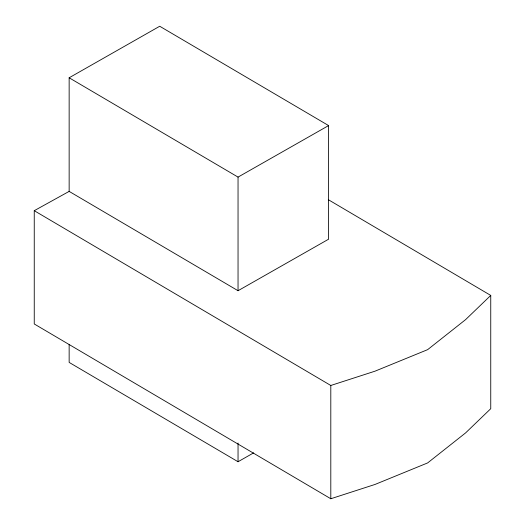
<?xml version="1.0" encoding="UTF-8"?>
<svg xmlns="http://www.w3.org/2000/svg" width="525" height="525" viewBox="0 0 525 525"><rect width="100%" height="100%" fill="white"/><g stroke="black" fill="none" stroke-linecap="round" stroke-linejoin="round"><path stroke-width="0.79" d="M490.75 295.424L465.577 319.646L427.639 349.65L375.014 371.175L330.803 385.475L34.25 210.689L34.25 323.964L330.803 498.75L375.014 484.45L427.639 462.925L465.577 432.922L490.75 408.699L490.75 295.424L328.315 199.684M69.149 191.389L69.149 77.779L159.718 26.25L328.604 125.573L328.604 239.19L238.042 290.719L69.149 191.389L34.25 210.689M69.149 77.779L238.042 177.102L328.604 125.573M69.149 344.518L69.149 362.408L238.042 461.738L253.608 452.878M330.803 385.475L330.803 498.75M238.042 177.102L238.042 290.719M238.042 443.028L238.042 461.738"/></g></svg>
